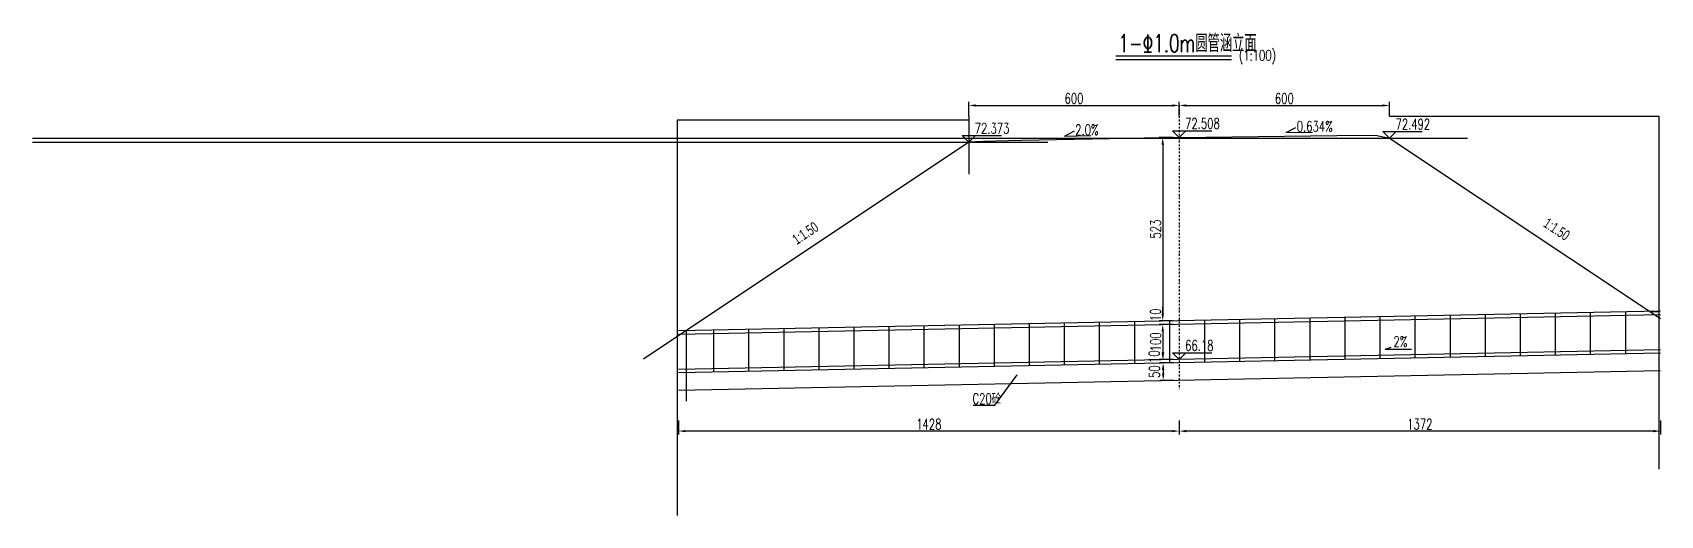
# Model space of a CAD drawing. Extents: x -323 to 4642, y -2851 to 7550.
# Drawn here: x 0 to 4642, y 6173 to 7550 of the extents above.
import ezdxf
from ezdxf.enums import TextEntityAlignment as Align

# ---------------------------------------------------------------- set-up
doc = ezdxf.new("R2010")
doc.units = 0
doc.header["$MEASUREMENT"] = 0
doc.linetypes.add('DASHDOT', pattern=[1, 0.5, -0.25, 0, -0.25])
doc.layers.get('0').update_dxf_attribs({"linetype": 'CONTINUOUS'})
doc.layers.get('DEFPOINTS').update_dxf_attribs({"linetype": 'CONTINUOUS'})
for name, color, linetype in [('2', 4, 'CONTINUOUS'), ('中心线', 3, 'DASHDOT'), ('标注', 4, 'CONTINUOUS'), ('轮廓线', 1, 'CONTINUOUS'), ('钢筋', 6, 'CONTINUOUS')]:
    doc.layers.add(name, color=color, linetype=linetype)
doc.styles.get("Standard").update_dxf_attribs({"font": 'simplex1.shx', "width": 0.7, "bigfont": 'hztxt.shx'})
doc.styles.add('ZHDTSTYLE', font='fsdb_e.shx', dxfattribs={"bigfont": 'fsdb.shx'})
doc.dimstyles.new('50', dxfattribs={"dimscale": 10, "dimtxt": 3, "dimasz": 2, "dimexe": 1, "dimexo": 0.2, "dimgap": 0.5, "dimtad": 1, "dimdec": 0, "dimzin": 0, "dimdsep": 46, "dimtxsty": 'Standard', "dimcen": 0.1, "dimclrd": 256, "dimclrt": 256, "dimadec": 0, "dimazin": 0, "dimtfac": 1, "dimtdec": 0, "dimtofl": 0, "dimtmove": 2, "dimatfit": 3, "dimfxl": 0, "dimtolj": 1, "dimtzin": 0, "dimlwd": -1, "dimarcsym": 0})

# ---------------------------------------------------------------- blocks, each defined once
blk = doc.blocks.new('*D7')
at = {"layer": 'DEFPOINTS', "color": 0}
for p in [(3269.6, 7342.1), (3269.6, 7253.6), (2669.6, 7238.4)]:
    blk.add_point(p, dxfattribs=at)
at = {"layer": '标注', "color": 0, "lineweight": -2}
for p, q in [((2669.6, 7312.1), (2669.6, 7352.1)), ((3269.6, 7312.1), (3269.6, 7352.1))]:
    blk.add_line(p, q, dxfattribs=at)
at = {"layer": '标注'}
blk.add_line((2689.6, 7342.1), (3249.6, 7342.1), dxfattribs=at)
for points in [[(2689.6, 7345.4), (2689.6, 7338.8), (2669.6, 7342.1)], [(3249.6, 7345.4), (3249.6, 7338.8), (3269.6, 7342.1)]]:
    blk.add_solid(points, dxfattribs=at)
at = {"layer": '标注', "insert": (2969.6, 7362.1), "char_height": 30, "attachment_point": 5}
blk.add_mtext('\\A1;600', dxfattribs=at)
blk = doc.blocks.new('*D8')
at = {"layer": 'DEFPOINTS', "color": 0}
for p in [(3869.5, 7342.1), (3269.6, 7278.8), (3869.5, 7256.7)]:
    blk.add_point(p, dxfattribs=at)
at = {"layer": '标注', "color": 0, "lineweight": -2}
for p, q in [((3269.6, 7312.1), (3269.6, 7352.1)), ((3869.5, 7312.1), (3869.5, 7352.1))]:
    blk.add_line(p, q, dxfattribs=at)
at = {"layer": '标注'}
blk.add_line((3289.6, 7342.1), (3849.5, 7342.1), dxfattribs=at)
for points in [[(3289.6, 7345.4), (3289.6, 7338.8), (3269.6, 7342.1)], [(3849.5, 7345.4), (3849.5, 7338.8), (3869.5, 7342.1)]]:
    blk.add_solid(points, dxfattribs=at)
at = {"layer": '标注', "insert": (3569.5, 7362.1), "char_height": 30, "attachment_point": 5}
blk.add_mtext('\\A1;600', dxfattribs=at)
blk = doc.blocks.new('*D9')
at = {"layer": 'DEFPOINTS', "color": 0}
for p in [(3256.5, 7250.8), (3222.6, 6728), (3256.5, 6728)]:
    blk.add_point(p, dxfattribs=at)
at = {"layer": '标注', "color": 0, "lineweight": -2}
for p, q in [((3252.6, 7250.8), (3212.6, 7250.8)), ((3252.6, 6728), (3212.6, 6728))]:
    blk.add_line(p, q, dxfattribs=at)
at = {"layer": '标注'}
blk.add_line((3222.6, 7230.8), (3222.6, 6748), dxfattribs=at)
for points in [[(3219.3, 7230.8), (3226, 7230.8), (3222.6, 7250.8)], [(3219.3, 6748), (3226, 6748), (3222.6, 6728)]]:
    blk.add_solid(points, dxfattribs=at)
at = {"layer": '标注', "insert": (3202.6, 6989.4), "char_height": 30, "attachment_point": 5, "rotation": 90}
blk.add_mtext('\\A1;523', dxfattribs=at)
blk = doc.blocks.new('*D10')
at = {"layer": 'DEFPOINTS', "color": 0}
for p in [(3222.6, 6718), (3256.5, 6728), (3256.5, 6718)]:
    blk.add_point(p, dxfattribs=at)
at = {"layer": '标注'}
for p, q in [((3222.6, 6748), (3222.6, 6768)), ((3222.6, 6698), (3222.6, 6678))]:
    blk.add_line(p, q, dxfattribs=at)
at = {"layer": '标注', "color": 0, "lineweight": -2}
for p, q in [((3252.6, 6728), (3212.6, 6728)), ((3252.6, 6718), (3212.6, 6718))]:
    blk.add_line(p, q, dxfattribs=at)
at = {"layer": '标注'}
for points in [[(3219.3, 6748), (3226, 6748), (3222.6, 6728)], [(3219.3, 6698), (3226, 6698), (3222.6, 6718)]]:
    blk.add_solid(points, dxfattribs=at)
at = {"layer": '标注', "insert": (3201.9, 6745), "char_height": 30, "attachment_point": 5, "rotation": 90}
blk.add_mtext('\\A1;10', dxfattribs=at)
blk = doc.blocks.new('*D11')
at = {"layer": 'DEFPOINTS', "color": 0}
for p in [(3256.5, 6718), (3222.6, 6618), (3256.5, 6618)]:
    blk.add_point(p, dxfattribs=at)
at = {"layer": '标注', "color": 0, "lineweight": -2}
for p, q in [((3252.6, 6718), (3212.6, 6718)), ((3252.6, 6618), (3212.6, 6618))]:
    blk.add_line(p, q, dxfattribs=at)
at = {"layer": '标注'}
blk.add_line((3222.6, 6698), (3222.6, 6638), dxfattribs=at)
for points in [[(3219.3, 6698), (3226, 6698), (3222.6, 6718)], [(3219.3, 6638), (3226, 6638), (3222.6, 6618)]]:
    blk.add_solid(points, dxfattribs=at)
at = {"layer": '标注', "insert": (3202.6, 6668), "char_height": 30, "attachment_point": 5, "rotation": 90}
blk.add_mtext('\\A1;100', dxfattribs=at)
blk = doc.blocks.new('*D12')
at = {"layer": 'DEFPOINTS', "color": 0}
for p in [(3223.6, 6608), (3256.5, 6618), (3256.5, 6608)]:
    blk.add_point(p, dxfattribs=at)
at = {"layer": '标注'}
for p, q in [((3223.6, 6638), (3223.6, 6658)), ((3223.6, 6588), (3223.6, 6568))]:
    blk.add_line(p, q, dxfattribs=at)
at = {"layer": '标注', "color": 0, "lineweight": -2}
for p, q in [((3253.6, 6618), (3213.6, 6618)), ((3253.6, 6608), (3213.6, 6608))]:
    blk.add_line(p, q, dxfattribs=at)
at = {"layer": '标注'}
for points in [[(3220.3, 6638), (3227, 6638), (3223.6, 6618)], [(3220.3, 6588), (3227, 6588), (3223.6, 6608)]]:
    blk.add_solid(points, dxfattribs=at)
at = {"layer": '标注', "insert": (3198.4, 6625.8), "char_height": 30, "attachment_point": 5, "rotation": 90}
blk.add_mtext('\\A1;10', dxfattribs=at)
blk = doc.blocks.new('*D13')
at = {"layer": 'DEFPOINTS', "color": 0}
for p in [(3256.5, 6608), (3223.9, 6558), (3256.5, 6558)]:
    blk.add_point(p, dxfattribs=at)
at = {"layer": '标注', "color": 0, "lineweight": -2}
for p, q in [((3253.9, 6608), (3213.9, 6608)), ((3253.9, 6558), (3213.9, 6558))]:
    blk.add_line(p, q, dxfattribs=at)
at = {"layer": '标注'}
blk.add_line((3223.9, 6588), (3223.9, 6578), dxfattribs=at)
for points in [[(3220.6, 6588), (3227.2, 6588), (3223.9, 6608)], [(3220.6, 6578), (3227.2, 6578), (3223.9, 6558)]]:
    blk.add_solid(points, dxfattribs=at)
at = {"layer": '标注', "insert": (3199.1, 6583), "char_height": 30, "attachment_point": 5, "rotation": 90}
blk.add_mtext('\\A1;50', dxfattribs=at)
blk = doc.blocks.new('*D20')
at = {"layer": 'DEFPOINTS', "color": 0}
for p in [(3269.6, 6608), (1841.8, 6584.8), (1841.8, 6413.5)]:
    blk.add_point(p, dxfattribs=at)
at = {"layer": '标注', "color": 0, "lineweight": -2}
for p, q in [((1841.8, 6443.5), (1841.8, 6403.5)), ((3269.6, 6443.5), (3269.6, 6403.5))]:
    blk.add_line(p, q, dxfattribs=at)
at = {"layer": '标注'}
blk.add_line((3249.6, 6413.5), (1861.8, 6413.5), dxfattribs=at)
for points in [[(1861.8, 6416.8), (1861.8, 6410.2), (1841.8, 6413.5)], [(3249.6, 6416.8), (3249.6, 6410.2), (3269.6, 6413.5)]]:
    blk.add_solid(points, dxfattribs=at)
at = {"layer": '标注', "insert": (2555.7, 6433.5), "char_height": 30, "attachment_point": 5}
blk.add_mtext('\\A1;1428', dxfattribs=at)
blk = doc.blocks.new('*D21')
at = {"layer": 'DEFPOINTS', "color": 0}
for p in [(4641.8, 6608), (3269.6, 6584.8), (3269.6, 6413.5)]:
    blk.add_point(p, dxfattribs=at)
at = {"layer": '标注', "color": 0, "lineweight": -2}
for p, q in [((3269.6, 6443.5), (3269.6, 6403.5)), ((4641.8, 6443.5), (4641.8, 6403.5))]:
    blk.add_line(p, q, dxfattribs=at)
at = {"layer": '标注'}
blk.add_line((4621.8, 6413.5), (3289.6, 6413.5), dxfattribs=at)
for points in [[(3289.6, 6416.8), (3289.6, 6410.2), (3269.6, 6413.5)], [(4621.8, 6416.8), (4621.8, 6410.2), (4641.8, 6413.5)]]:
    blk.add_solid(points, dxfattribs=at)
at = {"layer": '标注', "insert": (3955.7, 6433.5), "char_height": 30, "attachment_point": 5}
blk.add_mtext('\\A1;1372', dxfattribs=at)

msp = doc.modelspace()

# ---------------------------------------------------------------- linework, layer by layer
at = {"color": 4, "linetype": 'Continuous'}
msp.add_line((2669.6, 7237.3), (1742.4, 6619.1), dxfattribs=at)
for points in [[(3270.6, 7250.8), (3270.6, 7250.8), (3270.6, 7250.8), (2819.6, 7241.8), (2709.6, 7239.6), (2669.6, 7237.3)], [(3270.6, 7250.8), (3270.6, 7250.8), (3270.6, 7250.8), (3719.5, 7256.5), (3829.5, 7257.9), (3869.5, 7249.2)]]:
    msp.add_lwpolyline(points, dxfattribs=at)
at = {"layer": '2', "color": 4}
for p, q in [((2942.6, 7254.9), (3017.6, 7256.4)), ((3574.4, 7264.9), (3649.4, 7266.4))]:
    msp.add_line(p, q, dxfattribs=at)
at = {"layer": '中心线', "ltscale": 10}
msp.add_line((3269.6, 7342.1), (3269.6, 6533.1), dxfattribs=at)
at = {"layer": '标注', "color": 4}
for p, q in [((3089.3, 7473.7), (3418.3, 7473.7)), ((2669.6, 7300.1), (1837.6, 7300.1)), ((1837.6, 7300.1), (1837.6, 6173)), ((2669.6, 7312.1), (2669.6, 7146)), ((3869.5, 7312.1), (4637.5, 7312.1)), ((4637.5, 7312.1), (4637.5, 6304.9)), ((0, 7249.2), (4091.9, 7249.2)), ((2669.6, 7237.3), (2650.8, 7256.4)), ((2650.8, 7256.4), (2688.4, 7256.4)), ((2669.6, 7237.3), (2688.4, 7256.4)), ((2688.4, 7256.4), (2762.7, 7256.4)), ((2942.6, 7254.9), (2970.7, 7269.4)), ((3269.6, 7250.8), (3250.8, 7269.9)), ((3250.8, 7269.9), (3288.4, 7269.9)), ((3269.6, 7250.8), (3288.4, 7269.9)), ((3288.4, 7269.9), (3362.7, 7269.9)), ((3574.4, 7264.9), (3602.4, 7279.5)), ((3869.5, 7249.2), (3850.7, 7268.3)), ((3850.7, 7268.3), (3888.3, 7268.3)), ((3869.5, 7249.2), (3888.3, 7268.3)), ((3869.5, 7249.2), (4641.8, 6734.3)), ((3888.3, 7268.3), (3962.6, 7268.3)), ((0, 7237.3), (2895.1, 7237.3)), ((4611, 6754.8), (4637.5, 6754.8)), ((1863.5, 6699.9), (1863.5, 6499.1)), ((3857.3, 6647.5), (3873.7, 6653.1)), ((3857.3, 6647.5), (3931.6, 6647.5)), ((3269.6, 6618), (3250.8, 6637.1)), ((3250.8, 6637.1), (3288.4, 6637.1)), ((3269.6, 6618), (3288.4, 6637.1)), ((3288.4, 6637.1), (3362.7, 6637.1)), ((2743.6, 6487.8), (2807.3, 6574.1)), ((2682.2, 6487.8), (2743.6, 6487.8))]:
    msp.add_line(p, q, dxfattribs=at)
at = {"layer": '轮廓线'}
for p, q in [((4641.8, 6755.4), (1841.8, 6699.4)), ((4641.8, 6745.4), (1841.8, 6689.4)), ((3441.8, 6731.4), (3441.8, 6611.4)), ((3541.8, 6733.4), (3541.8, 6613.4)), ((3641.8, 6735.4), (3641.8, 6615.4)), ((3741.8, 6737.4), (3741.8, 6617.4)), ((3841.8, 6739.4), (3841.8, 6619.4)), ((3941.8, 6741.4), (3941.8, 6621.4)), ((4041.8, 6743.4), (4041.8, 6623.4)), ((4141.8, 6745.4), (4141.8, 6625.4)), ((4241.8, 6747.4), (4241.8, 6627.4)), ((4341.8, 6749.4), (4341.8, 6629.4)), ((4441.8, 6751.4), (4441.8, 6631.4)), ((4541.8, 6753.4), (4541.8, 6633.4)), ((1941.8, 6701.4), (1941.8, 6581.4)), ((2041.8, 6703.4), (2041.8, 6583.4)), ((2141.8, 6705.4), (2141.8, 6585.4)), ((2241.8, 6707.4), (2241.8, 6587.4)), ((2341.8, 6709.4), (2341.8, 6589.4)), ((2441.8, 6711.4), (2441.8, 6591.4)), ((2541.8, 6713.4), (2541.8, 6593.4)), ((2641.8, 6715.4), (2641.8, 6595.4)), ((2741.8, 6717.4), (2741.8, 6597.4)), ((2841.8, 6719.4), (2841.8, 6599.4)), ((2941.8, 6721.4), (2941.8, 6601.4)), ((3041.8, 6723.4), (3041.8, 6603.4)), ((3141.8, 6725.4), (3141.8, 6605.4)), ((3241.8, 6727.4), (3241.8, 6607.4)), ((3341.8, 6729.4), (3341.8, 6609.4)), ((4641.8, 6645.4), (1841.8, 6589.4)), ((4641.8, 6635.4), (1841.8, 6579.4)), ((4641.8, 6585.4), (1841.8, 6529.4))]:
    msp.add_line(p, q, dxfattribs=at)
at = {"layer": '钢筋'}
msp.add_line((3089.3, 7483.7), (3418.3, 7483.7), dxfattribs=at)

# ---------------------------------------------------------------- texts
at = {"color": 7, "style": 'ZHDTSTYLE', "width": 0.7}
for rotation, p in [(33.6901, (2216.8, 6958.2)), (326.3099, (4332.9, 6969.4))]:
    msp.add_text('1:1.50', height=30, rotation=rotation, dxfattribs=at).set_placement(p, align=Align.BOTTOM_CENTER)
at = {"layer": '标注', "color": 4, "width": 0.7}
for s, height, p in [('1-%%1311.0m圆管涵立面', 50, (3096.5, 7494.6)), ('(1:100)', 30, (3439.6, 7470.2)), ('72.373', 30, (2686.4, 7262.1)), ('72.508', 30, (3286.4, 7275.6)), ('0.634%%%', 30, (3604.7, 7267.7)), ('72.492', 30, (3886.3, 7274)), ('2.0%%%', 30, (2973, 7257.6)), ('66.18', 30, (3286.4, 6642.8)), ('2%%%', 30, (3880.4, 6653.5)), ('C20砼', 30, (2680.1, 6490.8))]:
    msp.add_text(s, height=height, dxfattribs=at).set_placement(p)

# ---------------------------------------------------------------- dimensions: what is measured, and where the dimension line sits
at = {"layer": '标注', "color": 4}
for base, p1, p2, picture, middle in [((3269.6, 7342.1), (2669.6, 7238.4), (3269.6, 7253.6), '*D7', (2969.6, 7362.1)), ((3869.5, 7342.1), (3269.6, 7278.8), (3869.5, 7256.7), '*D8', (3569.5, 7362.1)), ((1841.8, 6413.5), (3269.6, 6608), (1841.8, 6584.8), '*D20', (2555.7, 6433.5)), ((3269.6, 6413.5), (4641.8, 6608), (3269.6, 6584.8), '*D21', (3955.7, 6433.5))]:
    dim = msp.add_linear_dim(base=base, p1=p1, p2=p2, dimstyle='50', dxfattribs=at)
    dim.commit()
    dim.dimension.update_dxf_attribs({"geometry": picture, "text_midpoint": middle})
for base, p1, p2, picture, middle in [((3222.6, 6728), (3256.5, 7250.8), (3256.5, 6728), '*D9', (3202.6, 6989.4)), ((3222.6, 6618), (3256.5, 6718), (3256.5, 6618), '*D11', (3202.6, 6668))]:
    dim = msp.add_linear_dim(base=base, p1=p1, p2=p2, angle=90, dimstyle='50', dxfattribs=at)
    dim.commit()
    dim.dimension.update_dxf_attribs({"geometry": picture, "text_midpoint": middle})
for base, p1, p2, picture, middle in [((3222.6, 6718), (3256.5, 6728), (3256.5, 6718), '*D10', (3201.9, 6745)), ((3223.6, 6608), (3256.5, 6618), (3256.5, 6608), '*D12', (3198.4, 6625.8)), ((3223.9, 6558), (3256.5, 6608), (3256.5, 6558), '*D13', (3199.1, 6583))]:
    dim = msp.add_linear_dim(base=base, p1=p1, p2=p2, angle=90, dimstyle='50', dxfattribs=at)
    dim.commit()
    dim.dimension.update_dxf_attribs({"geometry": picture, "text_midpoint": middle, "dimtype": 160})

doc.saveas('drawing.dxf')
